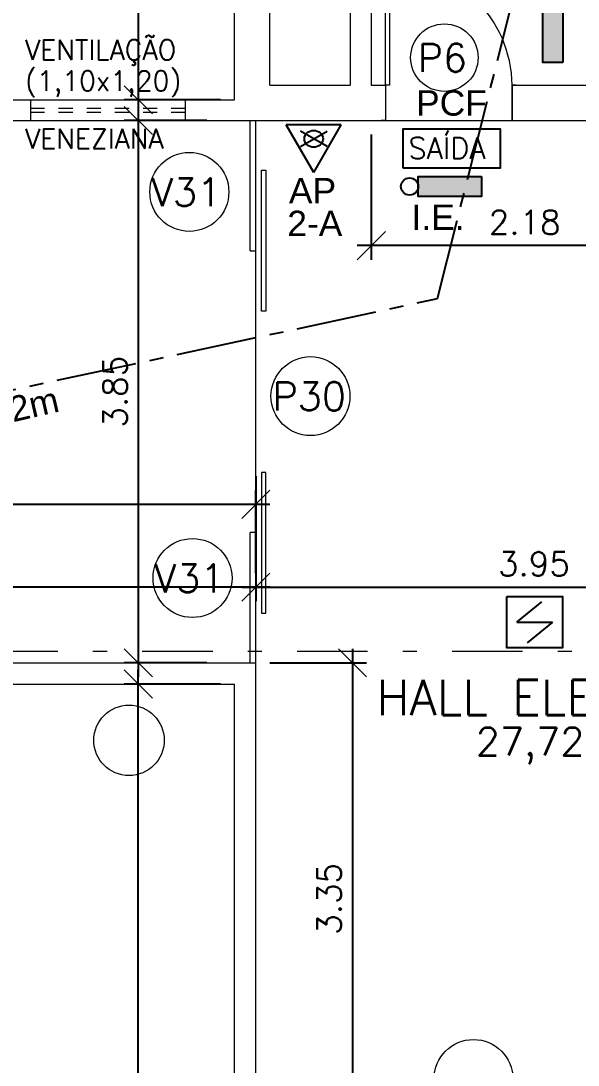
# Model space of a CAD drawing. Header units: millimetres. Extents: x 521 to 1055, y 261 to 520.
# Drawn here: x 715.11 to 719.07, y 396.94 to 404.35 of the extents above; entities that cross this region are included whole.
import ezdxf
from ezdxf.enums import TextEntityAlignment as Align

# ---------------------------------------------------------------- set-up
doc = ezdxf.new("R2010")
doc.units = ezdxf.units.MM
for name, pattern in [('CENTER2', [28.575000000000003, 19.05, -3.175, 3.175, -3.175]), ('CONTINU', [0]), ('DASHDOT', [1, 0.5, -0.25, 0, -0.25]), ('DASHDOTX2', [2, 1, -0.5, 0, -0.5])]:
    doc.linetypes.add(name, pattern=pattern)
doc.layers.add('0.1', color=8, linetype='Continuous', lineweight=13)
doc.layers.add('ppci', color=8, linetype='Continuous')
doc.styles.add('ROMANS', font='romans')
doc.styles.get("Standard").update_dxf_attribs({"font": 'romans.shx'})
doc.styles.add('STYLE1', font='sanss___.ttf')
doc.dimstyles.new('Fares Eng - 50', dxfattribs={"dimscale": 2, "dimtxt": 0.085, "dimasz": 0.1, "dimexe": 0.05, "dimexo": 0.05, "dimgap": 0.04, "dimtad": 1, "dimzin": 4, "dimdsep": 46, "dimtxsty": 'ROMANS', "dimblk1": 'OBLIQUE', "dimblk2": 'OBLIQUE', "dimsah": 1, "dimcen": 0.05, "dimdle": 0.05, "dimclrd": 8, "dimclre": 8, "dimclrt": 8, "dimaunit": 1, "dimadec": 0, "dimazin": 0, "dimtfac": 1, "dimtix": 1, "dimtmove": 2, "dimatfit": 0, "dimldrblk": 'OPEN90', "dimfxl": 1, "dimtolj": 1, "dimtzin": 0, "dimarcsym": 0})

# ---------------------------------------------------------------- blocks, each defined once
blk = doc.blocks.new('P90 - parede 25cm')
for points in [[(-0.125, 0.9300000000000921), (-0.125, 0.900000000000091), (0.125, 0.900000000000091), (0.125, 0.9300000000000921)], [(-0.125, -0.03000000000002956), (-0.125, 0), (0.125, 0), (0.125, -0.03000000000002956)]]:
    blk.add_lwpolyline(points)
blk.add_lwpolyline([(-0.9750000000000227, 0.03000000000005798), (-0.125, 0.03000000000005798), (-0.125, 0), (-0.9750000000000227, 0)], close=True)
at = {"color": 8}
blk.add_arc((-0.117497022487882, 0.04152496568306674), 0.8585078212906175, 90.50074607036453, 182.7724080128749, dxfattribs=at)
blk = doc.blocks.new('_OBLIQUE')
at = {"color": 0, "linetype": 'ByBlock'}
blk.add_line((-0.5, -0.5), (0.5, 0.5), dxfattribs=at)
blk = doc.blocks.new('*D513')
at = {"layer": '0.1', "color": 8, "linetype": 'CONTINU', "lineweight": -2, "transparency": 16777216}
for p, q in [((716.7763739477108, 401.1223854041268), (716.7763739477108, 400.2344338236334)), ((710.1263739477112, 399.8964883394474), (710.1263739477112, 400.4344338236334)), ((716.8763739477108, 400.3344338236334), (710.0263739477111, 400.3344338236334))]:
    blk.add_line(p, q, dxfattribs=at)
at = {"layer": 'DEFPOINTS', "color": 0, "linetype": 'CONTINU', "lineweight": -2, "transparency": 16777216}
for p in [(716.7763739477108, 401.2223854041268), (710.1263739477112, 400.3344338236334), (710.1263739477112, 399.7964883394474)]:
    blk.add_point(p, dxfattribs=at)
at = {"layer": '0.1', "color": 8, "linetype": 'CONTINU', "lineweight": -2, "transparency": 16777216, "xscale": 0.2, "yscale": 0.2, "zscale": 0.2, "rotation": 180}
blk.add_blockref('_OBLIQUE', (710.1263739477112, 400.3344338236334), dxfattribs=at)
at = {"layer": '0.1', "color": 8, "linetype": 'CONTINU', "lineweight": -2, "transparency": 16777216, "xscale": 0.2, "yscale": 0.2, "zscale": 0.2}
blk.add_blockref('_OBLIQUE', (716.7763739477108, 400.3344338236334), dxfattribs=at)
at = {"layer": '0.1', "color": 8, "linetype": 'CONTINU', "transparency": 16777216, "insert": (713.451373947711, 400.4994338236334), "char_height": 0.17, "attachment_point": 5, "style": 'ROMANS'}
blk.add_mtext('\\A1;6.65', dxfattribs=at)
blk = doc.blocks.new('_Open90')
at = {"color": 0, "linetype": 'ByBlock', "lineweight": -2}
for p, q in [((-0.5, 0.5), (0, 0)), ((0, 0), (-1, 0)), ((0, 0), (-0.5, -0.5))]:
    blk.add_line(p, q, dxfattribs=at)
blk = doc.blocks.new('*D515')
at = {"layer": '0.1', "color": 8, "linetype": 'CONTINU', "lineweight": -2, "transparency": 16777216}
for p, q in [((716.7763739477108, 401.1223854041269), (716.7763739477108, 400.2344338236335)), ((720.7263739477107, 401.1223854041267), (720.7263739477107, 400.2344338236335)), ((716.6763739477108, 400.3344338236335), (720.8263739477107, 400.3344338236335))]:
    blk.add_line(p, q, dxfattribs=at)
at = {"layer": 'DEFPOINTS', "color": 0, "linetype": 'CONTINU', "lineweight": -2, "transparency": 16777216}
for p in [(716.7763739477108, 401.222385404127), (720.7263739477107, 401.2223854041267), (720.7263739477107, 400.3344338236335)]:
    blk.add_point(p, dxfattribs=at)
at = {"layer": '0.1', "color": 8, "linetype": 'CONTINU', "lineweight": -2, "transparency": 16777216, "xscale": 0.2, "yscale": 0.2, "zscale": 0.2, "rotation": 180}
blk.add_blockref('_OBLIQUE', (716.7763739477108, 400.3344338236335), dxfattribs=at)
at = {"layer": '0.1', "color": 8, "linetype": 'CONTINU', "lineweight": -2, "transparency": 16777216, "xscale": 0.2, "yscale": 0.2, "zscale": 0.2}
blk.add_blockref('_OBLIQUE', (720.7263739477107, 400.3344338236335), dxfattribs=at)
at = {"layer": '0.1', "color": 8, "linetype": 'CONTINU', "transparency": 16777216, "insert": (718.7513739477108, 400.4994338236335), "char_height": 0.17, "attachment_point": 5, "style": 'ROMANS'}
blk.add_mtext('\\A1;3.95', dxfattribs=at)
blk = doc.blocks.new('*D545')
at = {"layer": '0.1', "color": 8, "linetype": 'CONTINU', "lineweight": -2, "transparency": 16777216}
for p, q in [((717.5963739477106, 403.5464883394479), (717.5963739477106, 402.6585367589544)), ((719.7763739477111, 403.5464883394477), (719.7763739477111, 402.6585367589544)), ((719.8763739477112, 402.7585367589544), (717.4963739477106, 402.7585367589544))]:
    blk.add_line(p, q, dxfattribs=at)
at = {"layer": 'DEFPOINTS', "color": 0, "linetype": 'CONTINU', "lineweight": -2, "transparency": 16777216}
for p in [(717.5963739477106, 403.6464883394479), (719.7763739477111, 403.6464883394477), (717.5963739477106, 402.7585367589544)]:
    blk.add_point(p, dxfattribs=at)
at = {"layer": '0.1', "color": 8, "linetype": 'CONTINU', "lineweight": -2, "transparency": 16777216, "xscale": 0.2, "yscale": 0.2, "zscale": 0.2, "rotation": 180}
blk.add_blockref('_OBLIQUE', (717.5963739477106, 402.7585367589544), dxfattribs=at)
at = {"layer": '0.1', "color": 8, "linetype": 'CONTINU', "lineweight": -2, "transparency": 16777216, "xscale": 0.2, "yscale": 0.2, "zscale": 0.2}
blk.add_blockref('_OBLIQUE', (719.7763739477111, 402.7585367589544), dxfattribs=at)
at = {"layer": '0.1', "color": 8, "linetype": 'CONTINU', "transparency": 16777216, "insert": (718.6863739477109, 402.9235367589544), "char_height": 0.17, "attachment_point": 5, "style": 'ROMANS'}
blk.add_mtext('\\A1;2.18', dxfattribs=at)
blk = doc.blocks.new('*D625')
at = {"layer": '0.1', "color": 8, "linetype": 'CONTINU', "lineweight": -2, "transparency": 16777216}
for p, q in [((715.9424567806896, 407.4435702353907), (715.9424567806896, 403.6935702353907)), ((716.5263739477108, 407.3435702353907), (715.8424567806895, 407.3435702353907)), ((716.5263739477108, 403.7935702353907), (715.8424567806895, 403.7935702353907))]:
    blk.add_line(p, q, dxfattribs=at)
at = {"layer": 'DEFPOINTS', "color": 0, "linetype": 'CONTINU', "lineweight": -2, "transparency": 16777216}
for p in [(716.6263739477108, 407.3435702353907), (715.9424567806896, 403.7935702353907), (716.6263739477108, 403.7935702353907)]:
    blk.add_point(p, dxfattribs=at)
at = {"layer": '0.1', "color": 8, "linetype": 'CONTINU', "lineweight": -2, "transparency": 16777216, "xscale": 0.2, "yscale": 0.2, "zscale": 0.2}
for p, rotation in [((715.9424567806896, 407.3435702353907), 90), ((715.9424567806896, 403.7935702353907), 270)]:
    blk.add_blockref('_OBLIQUE', p, dxfattribs=dict(at, rotation=rotation))
at = {"layer": '0.1', "color": 8, "linetype": 'CONTINU', "transparency": 16777216, "insert": (715.7424567806894, 406.0224217227302), "char_height": 0.17, "attachment_point": 5, "rotation": 90, "style": 'ROMANS'}
blk.add_mtext('\\A1;3.55', dxfattribs=at)
blk = doc.blocks.new('*D626')
at = {"layer": '0.1', "color": 8, "linetype": 'CONTINU', "lineweight": -2, "transparency": 16777216}
for p, q in [((715.9424567806896, 403.7464883394478), (715.9424567806896, 399.6964883394477)), ((716.4294838458447, 403.6464883394478), (715.8424567806895, 403.6464883394478)), ((716.429483845845, 399.7964883394478), (715.8424567806895, 399.7964883394478))]:
    blk.add_line(p, q, dxfattribs=at)
at = {"layer": 'DEFPOINTS', "color": 0, "linetype": 'CONTINU', "lineweight": -2, "transparency": 16777216}
for p in [(716.5294838458448, 403.6464883394478), (715.9424567806896, 399.7964883394478), (716.529483845845, 399.7964883394478)]:
    blk.add_point(p, dxfattribs=at)
at = {"layer": '0.1', "color": 8, "linetype": 'CONTINU', "lineweight": -2, "transparency": 16777216, "xscale": 0.2, "yscale": 0.2, "zscale": 0.2}
for p, rotation in [((715.9424567806896, 403.6464883394478), 90), ((715.9424567806896, 399.7964883394478), 270)]:
    blk.add_blockref('_OBLIQUE', p, dxfattribs=dict(at, rotation=rotation))
at = {"layer": '0.1', "color": 8, "linetype": 'CONTINU', "transparency": 16777216, "insert": (715.7774567806895, 401.7214883394479), "char_height": 0.17, "attachment_point": 5, "rotation": 90, "style": 'ROMANS'}
blk.add_mtext('\\A1;3.85', dxfattribs=at)
blk = doc.blocks.new('*D629')
at = {"layer": '0.1', "color": 8, "linetype": 'CONTINU', "lineweight": -2, "transparency": 16777216}
for p, q in [((715.9424567806894, 392.8964883394477), (715.9424567806894, 399.7464883394479)), ((716.5263739477109, 399.6464883394478), (715.8424567806894, 399.6464883394478)), ((716.526373947711, 392.9964883394477), (715.8424567806894, 392.9964883394477))]:
    blk.add_line(p, q, dxfattribs=at)
at = {"layer": 'DEFPOINTS', "color": 0, "linetype": 'CONTINU', "lineweight": -2, "transparency": 16777216}
for p in [(715.9424567806894, 399.6464883394478), (716.6263739477109, 399.6464883394478), (716.626373947711, 392.9964883394477)]:
    blk.add_point(p, dxfattribs=at)
at = {"layer": '0.1', "color": 8, "linetype": 'CONTINU', "lineweight": -2, "transparency": 16777216, "xscale": 0.2, "yscale": 0.2, "zscale": 0.2}
for p, rotation in [((715.9424567806894, 399.6464883394478), 90), ((715.9424567806894, 392.9964883394477), 270)]:
    blk.add_blockref('_OBLIQUE', p, dxfattribs=dict(at, rotation=rotation))
at = {"layer": '0.1', "color": 8, "linetype": 'CONTINU', "transparency": 16777216, "insert": (715.7774567806894, 396.3214883394479), "char_height": 0.17, "attachment_point": 5, "rotation": 90, "style": 'ROMANS'}
blk.add_mtext('\\A1;6.65', dxfattribs=at)
blk = doc.blocks.new('*D632')
at = {"layer": '0.1', "color": 8, "linetype": 'CONTINU', "lineweight": -2, "transparency": 16777216}
for p, q in [((707.6263739477108, 400.4344338236339), (707.6263739477108, 401.0214874277074)), ((716.7763739477108, 400.4344338236336), (716.7763739477108, 401.0214874277074)), ((716.8763739477108, 400.9214874277073), (707.5263739477108, 400.9214874277073))]:
    blk.add_line(p, q, dxfattribs=at)
at = {"layer": 'DEFPOINTS', "color": 0, "linetype": 'CONTINU', "lineweight": -2, "transparency": 16777216}
for p in [(707.6263739477108, 400.9214874277073), (707.6263739477108, 400.3344338236339), (716.7763739477108, 400.3344338236336)]:
    blk.add_point(p, dxfattribs=at)
at = {"layer": '0.1', "color": 8, "linetype": 'CONTINU', "lineweight": -2, "transparency": 16777216, "xscale": 0.2, "yscale": 0.2, "zscale": 0.2, "rotation": 180}
blk.add_blockref('_OBLIQUE', (707.6263739477108, 400.9214874277073), dxfattribs=at)
at = {"layer": '0.1', "color": 8, "linetype": 'CONTINU', "lineweight": -2, "transparency": 16777216, "xscale": 0.2, "yscale": 0.2, "zscale": 0.2}
blk.add_blockref('_OBLIQUE', (716.7763739477108, 400.9214874277073), dxfattribs=at)
at = {"layer": '0.1', "color": 8, "linetype": 'CONTINU', "transparency": 16777216, "insert": (712.2013739477109, 401.0864874277074), "char_height": 0.17, "attachment_point": 5, "style": 'ROMANS'}
blk.add_mtext('\\A1;9.15', dxfattribs=at)
blk = doc.blocks.new('*D639')
at = {"layer": '0.1', "color": 8, "linetype": 'CONTINU', "lineweight": -2, "transparency": 16777216}
for p, q in [((717.4629940039147, 399.8964883394478), (717.4629940039147, 396.3464883394479)), ((716.8763739477109, 399.7964883394478), (717.5629940039147, 399.7964883394478)), ((716.876373947711, 396.4464883394479), (717.5629940039147, 396.4464883394479))]:
    blk.add_line(p, q, dxfattribs=at)
at = {"layer": 'DEFPOINTS', "color": 0, "linetype": 'CONTINU', "lineweight": -2, "transparency": 16777216}
for p in [(716.7763739477109, 399.7964883394478), (716.776373947711, 396.4464883394479), (717.4629940039147, 396.4464883394479)]:
    blk.add_point(p, dxfattribs=at)
at = {"layer": '0.1', "color": 8, "linetype": 'CONTINU', "lineweight": -2, "transparency": 16777216, "xscale": 0.2, "yscale": 0.2, "zscale": 0.2}
for p, rotation in [((717.4629940039147, 399.7964883394478), 90), ((717.4629940039147, 396.4464883394479), 270)]:
    blk.add_blockref('_OBLIQUE', p, dxfattribs=dict(at, rotation=rotation))
at = {"layer": '0.1', "color": 8, "linetype": 'CONTINU', "transparency": 16777216, "insert": (717.2979940039146, 398.121488339448), "char_height": 0.17, "attachment_point": 5, "rotation": 90, "style": 'ROMANS'}
blk.add_mtext('\\A1;3.35', dxfattribs=at)
blk = doc.blocks.new('ÁREA')
for p in [(4.97462945148186e-05, 0.003761569252461072), (0, 0)]:
    blk.add_attdef('COMPARTIMENTO', text='', height=0.0025).set_placement(p, align=Align.CENTER)
at = {"color": 1}
for p in [(-4.97462945148186e-05, -0.003761569252461072), (-9.94925890296372e-05, -0.007523138504922144)]:
    blk.add_attdef('ÁREA', text='', height=0.002, dxfattribs=at).set_placement(p, align=Align.CENTER)

msp = doc.modelspace()

# ---------------------------------------------------------------- hatches: boundary and pattern name
at = {"layer": 'ppci'}
for points in [[(718.956432567129, 404.5078525650841), (718.8139343400053, 404.5078525650841), (718.8139343400053, 404.0593231815517), (718.956432567129, 404.0593231815517)], [(717.9298465246947, 403.2491413764268), (717.9298465246947, 403.1066431493031), (718.378375908227, 403.1066431493031), (718.378375908227, 403.2491413764268)]]:
    msp.add_hatch(color=10, dxfattribs=at).paths.add_polyline_path(points)

# ---------------------------------------------------------------- linework, layer by layer
at = {"layer": '0.1', "color": 7}
for p, q in [((717.446373947711, 406.1964883394479), (717.4463739477109, 403.8964883394477)), ((716.6263739477108, 403.7935702353907), (716.626373947711, 405.2464883394478)), ((716.8763739477109, 403.896488339448), (716.8763739477109, 405.0964883394475)), ((717.5963739477108, 405.0964883394476), (717.5963739477108, 403.8964883394476)), ((716.8763739477109, 403.896488339448), (717.4463739477109, 403.8964883394477)), ((717.596373947711, 403.8964883394476), (717.6963739477109, 403.8964883394476)), ((717.6963739477108, 403.8964883394476), (717.6963739477108, 403.6464883394478)), ((718.5963739477108, 403.6464883394477), (718.5963739477108, 403.8964883394476)), ((718.5963739477108, 403.8964883394476), (719.7763739477109, 403.8964883394477)), ((710.2763739477108, 403.7935702353903), (716.6263739477108, 403.7935702353907)), ((710.126373947711, 403.6464883394473), (717.6963739477109, 403.6464883394479)), ((718.5963739477108, 403.6464883394477), (720.7263739477107, 403.6464883394478)), ((710.126373947711, 399.7964883394473), (716.7763739477109, 399.7964883394478)), ((716.776373947711, 396.4464883394479), (716.7763739477109, 399.7964883394478)), ((710.2763739477107, 399.6464883394473), (716.6263739477112, 399.6464883394478)), ((716.6263739477112, 396.0464883394479), (716.6263739477112, 399.6464883394478))]:
    msp.add_line(p, q, dxfattribs=at)
at = {"layer": '0.1', "color": 8, "linetype": 'DASHDOT', "ltscale": 0.4}
for p, q in [((715.1763739477109, 403.7935702353906), (715.1763739477109, 403.6464883394477)), ((716.2763739477111, 403.6464883394478), (716.276373947711, 403.7935702353907))]:
    msp.add_line(p, q, dxfattribs=at)
at = {"layer": '0.1', "color": 8, "linetype": 'DASHDOT', "ltscale": 0.2}
for p, q in [((715.1763739477109, 403.7335702353906), (716.2763739477109, 403.7335702353907)), ((715.1763739477109, 403.7064883394477), (716.2763739477109, 403.7064883394477))]:
    msp.add_line(p, q, dxfattribs=at)
at = {"layer": '0.1', "color": 8, "linetype": 'CONTINU'}
for p, q in [((716.736373947711, 402.7214883394478), (716.7363739477108, 403.6464883394477)), ((716.7763739477109, 402.7214883394478), (716.7763739477108, 403.6464883394477)), ((716.736373947711, 402.7214883394478), (716.7763739477109, 402.7214883394478)), ((716.7763739477108, 400.7214883394478), (716.7763739477109, 402.7214883394478)), ((716.736373947711, 399.7964883394478), (716.7363739477108, 400.7214883394478)), ((716.7763739477107, 400.7214883394477), (716.7363739477108, 400.7214883394478)), ((716.7763739477109, 399.7964883394478), (716.7763739477108, 400.7214883394478))]:
    msp.add_line(p, q, dxfattribs=at)
at = {"layer": '0.1', "color": 8}
msp.add_line((717.6963739477109, 403.6464883394478), (718.5963739477108, 403.6464883394478), dxfattribs=at)
at = {"layer": '0.1', "color": 8, "linetype": 'DASHDOTX2', "ltscale": 0.5}
msp.add_line((700.5705639118282, 399.8798799128634), (722.9649245997352, 399.8798799128634), dxfattribs=at)
at = {"layer": '0.1', "color": 8, "linetype": 'CONTINU'}
for points in [[(716.8477517716079, 403.294209664641), (716.8477517716079, 402.294209664641), (716.817751771608, 402.294209664641), (716.817751771608, 403.294209664641)], [(716.8477517716079, 400.1487670142545), (716.8477517716079, 401.1487670142545), (716.817751771608, 401.1487670142545), (716.817751771608, 400.1487670142545)]]:
    msp.add_lwpolyline(points, close=True, dxfattribs=at)
at = {"layer": '0.1', "color": 8}
for centre, radius in [((718.1158097317257, 404.0930037001954), 0.2396438343701963), ((716.3046033430027, 403.1394198089032), 0.2803832862131297), ((717.164819879321, 401.689799939159), 0.2803832862131297), ((716.3272741962443, 400.3987330382986), 0.2803832862131297), ((718.322340353854, 396.8426348787947), 0.2803832862131297)]:
    msp.add_circle(centre, radius, dxfattribs=at)
at = {"layer": '0.1', "color": 7}
msp.add_circle((715.8763739477108, 399.2464883394477), 0.2500000000000001, dxfattribs=at)
at = {"layer": 'ppci', "color": 10, "linetype": 'Continuous'}
for p, q in [((717.3828094762044, 403.6150429894591), (716.9928094762045, 403.6150429894591)), ((717.1878094762043, 403.2772930819824), (716.9928094762045, 403.6150429894591)), ((717.1878094762043, 403.2772930819824), (717.3828094762044, 403.6150429894591)), ((718.6298319461156, 400.0844262247803), (718.8084615651517, 400.230739534543)), ((718.6298319461156, 400.0844262247803), (718.8831411841879, 400.0844262247803)), ((718.8831411841879, 400.0844262247803), (718.7045115651518, 399.9381129150176))]:
    msp.add_line(p, q, dxfattribs=at)
at = {"layer": 'ppci', "color": 10}
for p, q in [((717.0931004795733, 403.4614206387718), (717.2825739739171, 403.5708132117351)), ((717.282298868642, 403.4615410185988), (717.093153302939, 403.5707442618727))]:
    msp.add_line(p, q, dxfattribs=at)
at = {"layer": 'ppci', "color": 10, "linetype": 'CENTER2', "lineweight": -2, "ltscale": 0.03}
msp.add_lwpolyline([(701.126373947712, 374.4964883394485), (703.5828884514686, 379.1469789867381), (708.1335690506278, 379.4555830899858), (709.4023139480571, 400.5214731334636), (718.0673933336795, 402.382447342752), (718.5847574749007, 404.439774211178), (721.1670618640933, 404.6698839544318), (721.3375435659086, 405.0964883394477)], dxfattribs=at)
at = {"layer": 'ppci', "color": 10}
for points in [[(718.956432567129, 404.0593231815517), (718.8139343400053, 404.0593231815517), (718.8139343400053, 404.5078525650841), (718.956432567129, 404.5078525650841)], [(718.378375908227, 403.2491413764268), (718.378375908227, 403.1066431493031), (717.9298465246947, 403.1066431493031), (717.9298465246947, 403.2491413764268)]]:
    msp.add_lwpolyline(points, close=True, dxfattribs=at)
at = {"layer": 'ppci', "color": 10, "linetype": 'CONTINU'}
msp.add_lwpolyline([(717.819526045709, 403.310026440707), (718.5135456186455, 403.310026440707), (718.5135456186455, 403.5848416561483), (717.819526045709, 403.5848416561483)], close=True, dxfattribs=at)
at = {"layer": 'ppci', "color": 10, "linetype": 'Continuous'}
msp.add_lwpolyline([(718.5585887229086, 400.2666345212844), (718.9543844073955, 400.2666345212844), (718.9543844073955, 399.9022179282762), (718.5585887229086, 399.9022179282762)], close=True, dxfattribs=at)
at = {"layer": 'ppci', "color": 10}
msp.add_circle((717.8686719693482, 403.1778922628645), 0.06117455534641968, dxfattribs=at)
msp.add_ellipse((717.1878039260963, 403.5160976991141), major_axis=(-0.06605596550524523, 2.426776651967852e-17), ratio=0.9070953235017648, dxfattribs=at)

# ---------------------------------------------------------------- block references
at = {"layer": '0.1', "color": 8, "rotation": 270}
msp.add_blockref('P90 - parede 25cm', (717.6963739477109, 403.7714883394476), dxfattribs=at)
at = {"layer": '0.1', "color": 8}
ref = msp.add_blockref('ÁREA', (718.9450519015728, 399.426385228776), dxfattribs=dict(at, xscale=133.3333333333333, yscale=133.3333333333333, zscale=133.3333333333333))
ref.add_attrib('COMPARTIMENTO', 'HALL ELEVADOR', dxfattribs={"layer": '0', "color": 3, "height": 0.25}).set_placement((718.9450519015728, 399.426385228776), align=Align.CENTER)
ref.add_attrib('ÁREA', '27,72m2', dxfattribs={"layer": '0', "color": 1, "height": 0.2}).set_placement((718.9384190623038, 399.1384303686529), align=Align.CENTER)

# ---------------------------------------------------------------- texts
for s, height, p in [('VENTILAÇÃO', 0.14, (715.1378190164488, 404.0778799033885)), ('P6', 0.2, (717.9252015242539, 403.991491360327)), ('(1,10x1,20)', 0.14, (715.1378190164488, 403.8581351519468)), ('VENEZIANA', 0.14, (715.1378190164488, 403.447432819455)), ('V31', 0.2, (716.0338117945099, 403.0379074690348)), ('P30', 0.2, (716.8940283308283, 401.5882875992907)), ('V31', 0.2, (716.0564826477515, 400.2972206984302))]:
    msp.add_text(s, height=height, dxfattribs=at).set_placement(p)
at = {"layer": 'ppci', "color": 10, "style": 'STYLE1'}
for s, p in [('PCF', (717.9144884039653, 403.6810399796301)), ('AP', (717.011636262675, 403.0582373367948)), ('2-A', (717.0000047141584, 402.8260058401065)), ('I.E.', (717.8819090693543, 402.8698896457023))]:
    msp.add_text(s, height=0.18, dxfattribs=at).set_placement(p)
at = {"layer": 'ppci', "color": 10, "text_generation_flag": 6}
msp.add_text('SAÍDA', height=0.1499999999999773, rotation=179.9999999999966, dxfattribs=at).set_placement((717.8606334374915, 403.3748828511725))
at = {"layer": 'ppci', "color": 10, "style": 'STYLE1'}
msp.add_text('DMP = 44,92m', height=0.18, rotation=13.00389880170065, dxfattribs=at).set_placement((713.751746782569, 401.2037400242868))

# ---------------------------------------------------------------- dimensions: what is measured, and where the dimension line sits
at = {"layer": '0.1', "color": 8, "linetype": 'CONTINU'}
dim = msp.add_linear_dim(base=(715.9424567806896, 403.7935702353907), p1=(716.6263739477108, 407.3435702353907), p2=(716.6263739477108, 403.7935702353907), angle=90, dimstyle='Fares Eng - 50', dxfattribs=at)
dim.commit()
dim.dimension.update_dxf_attribs({"geometry": '*D625', "text_midpoint": (715.7424567806894, 406.0224217227302), "dimtype": 160})
for base, p1, p2, picture, middle in [((715.9424567806896, 399.7964883394478), (716.5294838458448, 403.6464883394478), (716.529483845845, 399.7964883394478), '*D626', (715.7774567806895, 401.7214883394479)), ((717.4629940039147, 396.4464883394479), (716.7763739477109, 399.7964883394478), (716.776373947711, 396.4464883394479), '*D639', (717.2979940039146, 398.121488339448)), ((715.9424567806894, 399.6464883394478), (716.626373947711, 392.9964883394477), (716.6263739477109, 399.6464883394478), '*D629', (715.7774567806894, 396.3214883394479))]:
    dim = msp.add_linear_dim(base=base, p1=p1, p2=p2, angle=90, dimstyle='Fares Eng - 50', dxfattribs=at)
    dim.commit()
    dim.dimension.update_dxf_attribs({"geometry": picture, "text_midpoint": middle})
for base, p1, p2, picture, middle in [((717.5963739477106, 402.7585367589544), (719.7763739477111, 403.6464883394477), (717.5963739477106, 403.6464883394479), '*D545', (718.6863739477109, 402.9235367589544)), ((707.6263739477108, 400.9214874277073), (716.7763739477108, 400.3344338236336), (707.6263739477108, 400.3344338236339), '*D632', (712.2013739477109, 401.0864874277074)), ((710.1263739477112, 400.3344338236334), (716.7763739477108, 401.2223854041268), (710.1263739477112, 399.7964883394474), '*D513', (713.451373947711, 400.4994338236334)), ((720.7263739477107, 400.3344338236335), (716.7763739477108, 401.222385404127), (720.7263739477107, 401.2223854041267), '*D515', (718.7513739477108, 400.4994338236335))]:
    dim = msp.add_linear_dim(base=base, p1=p1, p2=p2, dimstyle='Fares Eng - 50', dxfattribs=at)
    dim.commit()
    dim.dimension.update_dxf_attribs({"geometry": picture, "text_midpoint": middle})

doc.saveas('drawing.dxf')
